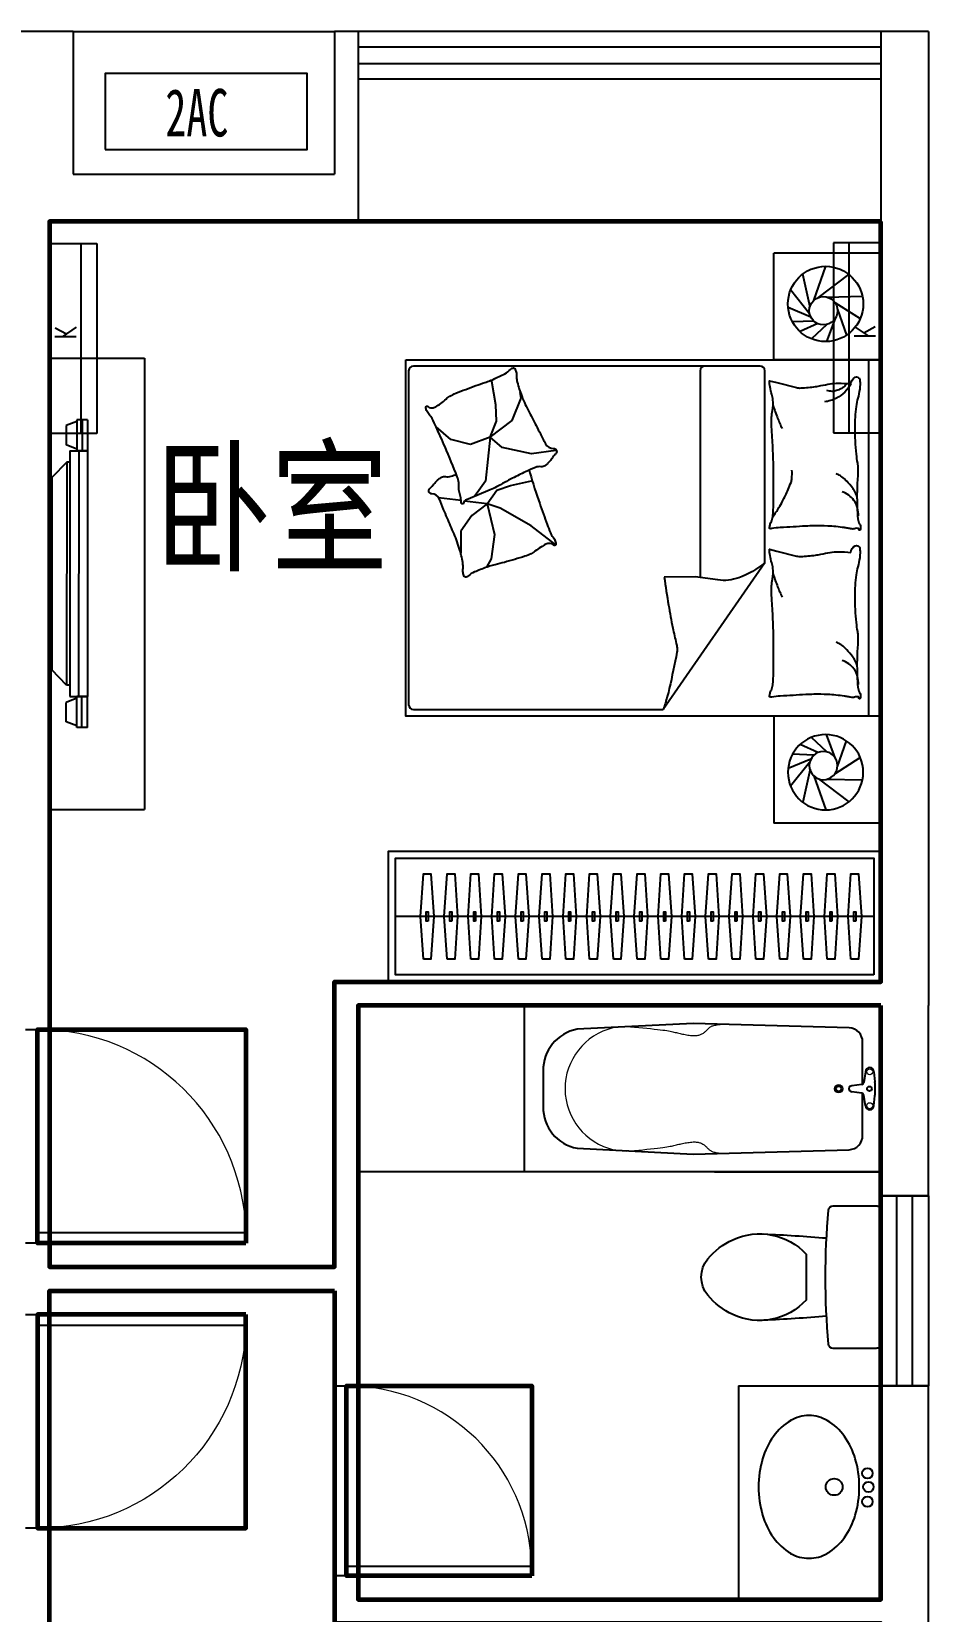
# Model space of a CAD drawing. Extents: x 907899 to 940699, y -827623 to -803523.
# Drawn here: x 936924 to 940699, y -810173 to -803523 of the extents above; entities that cross this region are included whole.
import ezdxf

# ---------------------------------------------------------------- set-up
doc = ezdxf.new("R2010")
doc.units = 0
doc.header["$LTSCALE"] = 1000
doc.header["$MEASUREMENT"] = 0
doc.linetypes.add('HIDDEN', pattern=[7.5, 5, -2.5])
doc.layers.get('0').update_dxf_attribs({"linetype": 'CONTINUOUS'})
for name, color, linetype in [('BATH', 8, 'CONTINUOUS'), ('Elec(电器)', 33, 'CONTINUOUS'), ('FUR', 8, 'CONTINUOUS'), ('Furniture(家具)', 8, 'CONTINUOUS'), ('WALL', 2, 'CONTINUOUS'), ('WINDOW', 4, 'CONTINUOUS'), ('厨卫示意', 8, 'CONTINUOUS'), ('家具', 8, 'CONTINUOUS')]:
    doc.layers.add(name, color=color, linetype=linetype)
for name, color, linetype, lineweight in [('GT_卧室', 1, 'CONTINUOUS', 60), ('GT_卫生间', 5, 'CONTINUOUS', 60), ('GT_门', 245, 'CONTINUOUS', 60), ('文字标注', 121, 'CONTINUOUS', 0)]:
    doc.layers.add(name, color=color, linetype=linetype, lineweight=lineweight)
doc.styles.add('-黑体', font='simhei.ttf', dxfattribs={"width": 0.8})
doc.styles.add('_ZBHZ', font='simhei.ttf', dxfattribs={"width": 0.8})
doc.styles.add('DIM_FONT', font='ZBTXT.shx', dxfattribs={"width": 0.8})

# ---------------------------------------------------------------- blocks, each defined once
blk = doc.blocks.new('_E12QMA')
for centre, radius in [((-57.4, -41.7), 22.1), ((0, -37.5), 22.1), ((61.8, -41.7), 22.1), ((0, -181.7), 35.3)]:
    blk.add_circle(centre, radius)
for centre, radius, start, end in [((-30.5, -395.5), 315.5, 106.29491, 125.21186), ((0, -499.9), 424.2, 90, 106.29491), ((0, -499.9), 424.2, 73.70509, 90), ((30.5, -395.5), 315.5, 54.78814, 73.70509), ((-77.1, -329.5), 234.6, 125.21186, 149.59017), ((77.1, -329.5), 234.6, 30.40983, 54.78814), ((-148.3, -287.7), 152.1, 149.59017, 180), ((148.3, -287.7), 152.1, 360, 390.40983), ((-148.3, -287.7), 152.1, 180, 210.40983), ((148.3, -287.7), 152.1, 329.59017, 360), ((-77.1, -245.9), 234.6, 210.40983, 234.78814), ((77.1, -245.9), 234.6, 305.21186, 329.59017), ((-30.5, -179.8), 315.5, 234.78814, 253.70509), ((30.5, -179.8), 315.5, 286.29491, 305.21186), ((0, -75.5), 424.2, 253.70509, 270), ((0, -75.5), 424.2, 270, 286.29491)]:
    blk.add_arc(centre, radius, start, end)
at = {"style": 'DIM_FONT', "width": 0.8, "flags": 9}
for tag in ['XSIZE', 'YSIZE']:
    blk.add_attdef(tag, (0, 0), '', height=0.5, dxfattribs=at)
blk = doc.blocks.new('TP6')
blk.add_lwpolyline([(20, -300), (200.8, -300, 0.388903), (220.7, -281.7, 0.043619), (220.7, 281.7, 0.388903), (200.8, 300), (20, 300, 0.414214), (0, 280), (0, -280, 0.414214), (20, -300, 0.414214)], format="xyb")
blk.add_lwpolyline([(623.4, 157.5, 0.325454), (314.1, 96.3), (314.1, -96.3, 0.325454), (623.4, -157.5, 0.11195), (728.4, -76.5, 0.35994), (728.4, 76.5, 0.11195)], format="xyb", close=True)
for centre, start, end in [((821.6, -7004.3), 92.61819, 94.72691), ((821.6, 7004.3), 265.27309, 267.38181)]:
    blk.add_arc(centre, 7193.5, start, end)
blk = doc.blocks.new('M_C54TQD')
for p, q in [((0, -52.4), (1500, -52.4)), ((25.8, -508.5), (25.8, -1967.8)), ((853.5, -488.5), (45.8, -488.5)), ((853.5, -488.5), (1471.6, -915.9)), ((45.8, -761.1), (915.3, -761.1)), ((1471.6, -1967.8), (1471.6, -915.9)), ((381, -1368.3), (394.8, -1471.4)), ((777.6, -1368.4), (698.4, -1472.4)), ((160.8, -1514.4), (136.8, -1517.8)), ((255.4, -1552.2), (160.8, -1514.4)), ((394.8, -1471.4), (369, -1593.5)), ((528.4, -1559.3), (508.6, -1470.4)), ((698.4, -1472.4), (623.3, -1602.7)), ((324.3, -1645), (255.4, -1552.2)), ((369, -1593.5), (324.3, -1645)), ((548.2, -1616.6), (528.4, -1559.3)), ((90.3, -1638.1), (87, -1644.6)), ((188.4, -1621), (90.3, -1638.1)), ((257.2, -1617.5), (188.4, -1621)), ((324.3, -1645), (257.2, -1617.5)), ((324.3, -1645), (510, -1663.9)), ((324.3, -1645), (355.2, -1727.5)), ((605.5, -1658), (548.2, -1616.6)), ((605.5, -1658), (593.7, -1752.2)), ((623.3, -1602.7), (605.5, -1658)), ((605.5, -1658), (734, -1626.4)), ((605.5, -1658), (654.9, -1721.3)), ((734, -1626.4), (836.8, -1640.3)), ((836.8, -1640.3), (872.8, -1660.3)), ((355.2, -1727.5), (334.6, -1810)), ((510, -1663.9), (559.9, -1700)), ((559.9, -1700), (572, -1708.6)), ((654.9, -1721.3), (720.1, -1768.7)), ((591.9, -1766.9), (580, -1861.5)), ((720.1, -1768.7), (813, -1768.7)), ((334.6, -1810), (281, -1872.6)), ((45.8, -1987.8), (1451.6, -1987.8))]:
    blk.add_line(p, q)
blk.add_lwpolyline([(0, -2000), (0, 0), (1500, 0), (1500, -2000)], close=True)
for points in [[(101, -126.8, -0.263368), (73, -108, -0.494818), (82.2, -89.3, -0.049225), (99.9, -87.5, -0.036831), (123.5, -89.3, -0.031893), (161.5, -97.4, 0.035782), (195.4, -104.4, 0.032941), (285.1, -110.3, 0.026564), (396.3, -104.4, 0.017905), (433.8, -99, -0.033397), (454, -96.8, -0.03204), (491.1, -97.5, 0.018442), (555.4, -100.5, 0.010837), (620.2, -99.8, 0.014624), (668.1, -96.8, 0.111249), (690.6, -89.5, -0.153708), (707.5, -85.5, -0.076444), (715, -87.2, -0.215512), (716.9, -89.3, -0.585858), (714.3, -92.3, 0.363489), (709.4, -94.9, 0.191716), (709.4, -106.4, -0.129675), (711.3, -123, -0.01735), (708.3, -139.8, 0.019326), (705.7, -154.9, 0.018818), (699, -223.3, 0.021828), (698.1, -282.6, 0.006204), (699.5, -316.4, 0.001963), (705.7, -423.3, 0.028341), (709.9, -459.4, -0.117014), (709.4, -468.3, -0.36606), (708, -469.3, -0.03973), (694.4, -466.5, -0.048309), (680.6, -461, 0.062981), (670, -457.1, 0.04058), (646.6, -453.7, 0.014345), (579.8, -451.4, 0.005484), (454.4, -452.2, 0.007153), (358.2, -455.2, 0.008762), (315.7, -457.9, -0.008153), (270, -460.8, -0.06251), (212.9, -456.4, 0.078669), (167.3, -454.4, 0.047825), (144.9, -459.1, -0.034494), (114.1, -466.5, -0.023571), (88.8, -469.5, -0.510228), (87.8, -468.3), (95.3, -438.3), (116, -355.7, 0.073041), (118, -336.2, 0.023305), (112.2, -275, 0.018299), (108.2, -252.2, -0.01097), (100.8, -214.2, -0.042281), (97.9, -179.9, -0.027201), (100.8, -126.5)], [(100.8, -126.8, -0.077379), (135.6, -152.1, -0.077379), (161.1, -186.8, -0.047525), (171, -211.5, -0.047525), (176.1, -237.5)], [(574.8, -100.6, 0.027842), (551.1, -111.2, 0.048685), (538.5, -119.3, 0.023666), (510.6, -143.6, 0.031223), (491.6, -164.3, 0.046801), (486.5, -172, 0.023191), (478.4, -188.7)], [(656.8, -94.9, 0.088153), (622.3, -98.4, 0.088153), (591.1, -113.7, 0.077547), (569.5, -135.3, 0.077547), (555.4, -162.4)], [(810.2, -126.8, -0.263368), (782.3, -108, -0.494818), (791.4, -89.3, -0.049225), (809.1, -87.5, -0.036831), (832.8, -89.3, -0.031893), (870.7, -97.4, 0.035782), (904.6, -104.4, 0.032941), (994.3, -110.3, 0.026564), (1105.5, -104.4, 0.017905), (1143, -99, -0.033397), (1163.3, -96.8, -0.03204), (1200.3, -97.5, 0.018442), (1264.7, -100.5, 0.010837), (1329.4, -99.8, 0.014624), (1377.3, -96.8, 0.111249), (1399.9, -89.5, -0.153708), (1416.8, -85.5, -0.076444), (1424.2, -87.2, -0.215512), (1426.2, -89.3, -0.585858), (1423.5, -92.3, 0.363489), (1418.6, -94.9, 0.191716), (1418.6, -106.4, -0.129675), (1420.5, -123, -0.01735), (1417.5, -139.8, 0.019326), (1414.9, -154.9, 0.018818), (1408.3, -223.3, 0.021828), (1407.4, -282.6, 0.006204), (1408.8, -316.4, 0.001963), (1414.9, -423.3, 0.028341), (1419.2, -459.4, -0.117014), (1418.6, -468.3, -0.36606), (1417.2, -469.3, -0.03973), (1403.6, -466.5, -0.048309), (1389.9, -461, 0.062981), (1379.2, -457.1, 0.04058), (1355.8, -453.7, 0.014345), (1289.1, -451.4, 0.005484), (1163.6, -452.2, 0.007153), (1067.5, -455.2, 0.008762), (1024.9, -457.9, -0.008153), (979.2, -460.8, -0.06251), (922.1, -456.4, 0.078669), (876.5, -454.4, 0.047825), (854.1, -459.1, -0.034494), (823.4, -466.5, -0.023571), (798, -469.5, -0.510228), (797.1, -468.3), (804.6, -438.3), (825.2, -355.7, 0.073041), (827.2, -336.2, 0.023305), (821.5, -275, 0.018299), (817.4, -252.2, -0.01097), (810.1, -214.2, -0.042281), (807.2, -179.9, -0.027201), (810.1, -126.5)], [(1284.1, -100.6, 0.027842), (1260.3, -111.2, 0.048685), (1247.8, -119.3, 0.023666), (1219.8, -143.6, 0.031223), (1200.8, -164.3, 0.046801), (1195.7, -172, 0.023191), (1187.7, -188.7)], [(1366.1, -94.9, 0.088153), (1331.5, -98.4, 0.088153), (1300.3, -113.7, 0.077547), (1278.7, -135.3, 0.077547), (1264.7, -162.4)], [(99.3, -142.8, -0.05369), (113.5, -155.8, -0.070312), (121.6, -168.1, -0.015448), (125.4, -176.6, -0.013244), (129.1, -186.8, -0.082127), (132.1, -204.9, -0.064164), (129.1, -228.1)], [(660.6, -455.2, 0.016108), (621.7, -429, 0.024599), (594.9, -413.9, 0.009477), (545.8, -390.6, 0.015937), (516, -378.3, 0.072521), (499.6, -374.7, 0.033339), (463.4, -374.5)], [(191.4, -453.7, 0.009729), (218.7, -444.6, 0.009729), (245.6, -434.6, 0.007971), (267.3, -425.5, 0.007971), (288.8, -415.8)], [(900.6, -453.7, 0.009729), (927.9, -444.6, 0.009729), (954.8, -434.6, 0.007971), (976.6, -425.5, 0.007971), (998, -415.8)], [(853.5, -488.5, -0.085272), (916.8, -598.6, -0.124044), (926, -686.2), (912.4, -781.6), (914.1, -911.7)], [(914.1, -911.7, 0.007867), (1031.7, -893.9, 0.009508), (1128.5, -875.9, 0.006616), (1193.5, -861.5, -0.023828), (1211.7, -858.2, -0.080713), (1230.3, -858.7, -0.009591), (1382.9, -890.6, -0.013133), (1416.4, -899.2, -0.007859), (1471.6, -915.9)], [(464, -1480.4, 0.025626), (475.6, -1477.6, 0.0108), (604.9, -1436, 0.00456), (692.4, -1404.8, 0.01125), (727.5, -1391, 0.069394), (746.3, -1379.9, -0.079756), (762.9, -1370.5, -0.106399), (777.6, -1368.4, -0.328642), (781.6, -1371.8, -0.299547), (779.2, -1378.3, 0.189917), (773.7, -1387.1, 0.033518), (772.5, -1397.4, 0.075627), (773, -1402, 0.053489), (776, -1409.8, 0.017838), (788.1, -1431.8, 0.038394), (805.3, -1456.1, -0.059529), (815.7, -1472.2, -0.035943), (826.3, -1498.4, -0.011245), (851.9, -1584.7, -0.006203), (862.2, -1624.3, 0.010783), (868.3, -1647, 0.019485), (872.8, -1660.3, 0.005062), (892.4, -1710.5, 0.101392), (909.1, -1735.8, -0.223768), (914, -1749.2, -0.25558), (910.9, -1753.8, -0.081563), (895.2, -1758.9, -0.071805), (878.1, -1759, 0.069985), (860.5, -1759.1, 0.03546), (801, -1772.1, 0.029432), (732, -1796.8, 0.001554), (698.6, -1811.2, -0.00152), (664.5, -1825.8, -0.004735), (629.3, -1840.5, 0.00382), (585.5, -1858.6, 0.296001), (563.6, -1890.9, -0.649774), (542.2, -1899.9, -0.02319), (537.7, -1895.3, 0.0288), (534, -1891.6, 0.005727), (527.4, -1885.8, -0.004358), (518.8, -1878.2, -0.027528), (501.8, -1861.4, -0.046214), (493.2, -1849.9, -0.194121), (490.4, -1833.2, 0.133719), (489.3, -1809.2, 0.005779), (481.8, -1787.2, 0.008882)]]:
    blk.add_lwpolyline(points, format="xyb")
blk.add_lwpolyline([(58.1, -1583.2, 0.101392), (39.5, -1559.2, -0.223768), (33.6, -1546.2, -0.25558), (36.4, -1541.4, -0.081563), (51.6, -1535.1, -0.071805), (68.7, -1533.7, 0.069985), (86.2, -1532.2, 0.03546), (144.5, -1514.8, 0.029432), (211.5, -1484.8, 0.001554), (243.6, -1467.9, -0.00152), (276.5, -1450.7, -0.004735), (310.5, -1433.4, 0.00382), (352.7, -1412, 0.296001), (372.1, -1378.1, -0.649774), (392.8, -1367.5, -0.02319), (397.6, -1371.7, 0.0288), (401.6, -1375.1, 0.005727), (408.6, -1380.4, -0.004358), (417.8, -1387.3, -0.027528), (436, -1402.8, -0.046214), (445.5, -1413.5, -0.194121), (449.5, -1430, 0.133719), (452.5, -1453.8, 0.011505), (471.2, -1496.2, 0.008882), (497.5, -1550, 0.012426), (534.6, -1618.4, -0.033612), (547.3, -1644.2), (570.3, -1700.5), (588.1, -1744, 0.224341), (602.6, -1757.3, -0.722772), (602.8, -1766.1, -0.103513), (599, -1766.6, 0.053465), (591.8, -1766.9, 0.030109), (568.7, -1771.5, -0.031436), (546.6, -1775.9, -0.05324), (531.5, -1776.4, 0.05518), (516.9, -1776.8, 0.056271), (491.6, -1783.4, 0.0108), (365.9, -1834.8, 0.00456), (281, -1872.6, 0.01125), (247.1, -1889, 0.069394), (229.2, -1901.6, -0.079756), (213.3, -1912.2, -0.106399), (198.9, -1915.4, -0.328642), (194.6, -1912.4, -0.299547), (196.5, -1905.7, 0.189917), (201.3, -1896.5, 0.033518), (201.7, -1886.2, 0.075627), (200.8, -1881.6, 0.053489), (197.3, -1874, 0.017838), (183.5, -1853, 0.038394), (164.5, -1830.2, -0.059529), (152.9, -1814.9, -0.035943), (140.3, -1789.6, -0.011245), (108.1, -1705.4, -0.006203), (94.9, -1666.8, 0.010783), (87, -1644.6, 0.019485), (81.6, -1631.7, 0.005062)], format="xyb", close=True)
for centre, start, end in [((45.8, -508.5), 90, 180), ((45.8, -741.1), 180, 270), ((45.8, -1967.8), 180, 270), ((1451.6, -1967.8), 270, 360)]:
    blk.add_arc(centre, 20, start, end)
at = {"style": 'DIM_FONT', "width": 0.8, "flags": 9}
for tag in ['XSIZE', 'YSIZE']:
    blk.add_attdef(tag, (0, 0), '', height=0.5, dxfattribs=at)
blk = doc.blocks.new('A$C332848BE')
for p, q in [((450, 450), (0, 450)), ((0, 0), (0, 450)), ((450, 450), (450, 0)), ((151.7, 222.8), (121.1, 361.8)), ((167.5, 250.9), (218.3, 394.3)), ((188, 263.3), (315.3, 360.4)), ((149.9, 194.7), (70.1, 294.5)), ((223, 264.9), (372.5, 267.9)), ((155, 180.3), (59.5, 220.2)), ((256.5, 241.7), (363.2, 173.9)), ((267.2, 212), (305.2, 103.8)), ((168.1, 163.3), (77.8, 159.9)), ((184.1, 152.9), (109.9, 119.2)), ((223, 149.8), (158.1, 88.7)), ((257.5, 174.5), (220.8, 77.3)), ((450, 0), (0, 0))]:
    blk.add_line(p, q)
for centre, radius in [((217.3, 235.7), 158.5), ((207.9, 207.4), 59.4)]:
    blk.add_circle(centre, radius)
blk = doc.blocks.new('*U43')
blk.add_line((-970, -275), (1043.1, -275))
for points in [[(-1000, 0), (1073.1, 0), (1073.1, -550), (-1000, -550)], [(-970, -30), (1043.1, -30), (1043.1, -520), (-970, -520)]]:
    blk.add_lwpolyline(points, close=True)
at = {"elevation": 0}
for points in [[(-874, -95), (-862, -275), (-874, -455), (-906, -455), (-918, -275), (-906, -95)], [(-774, -95), (-762, -275), (-774, -455), (-806, -455), (-818, -275), (-806, -95)], [(-674, -95), (-662, -275), (-674, -455), (-706, -455), (-718, -275), (-706, -95)], [(-574, -95), (-562, -275), (-574, -455), (-606, -455), (-618, -275), (-606, -95)], [(-474, -95), (-462, -275), (-474, -455), (-506, -455), (-518, -275), (-506, -95)], [(-374, -95), (-362, -275), (-374, -455), (-406, -455), (-418, -275), (-406, -95)], [(-274, -95), (-262, -275), (-274, -455), (-306, -455), (-318, -275), (-306, -95)], [(-174, -95), (-162, -275), (-174, -455), (-206, -455), (-218, -275), (-206, -95)], [(-74, -95), (-62, -275), (-74, -455), (-106, -455), (-118, -275), (-106, -95)], [(26, -95), (38, -275), (26, -455), (-6, -455), (-18, -275), (-6, -95)], [(126, -95), (138, -275), (126, -455), (94, -455), (82, -275), (94, -95)], [(226, -95), (238, -275), (226, -455), (194, -455), (182, -275), (194, -95)], [(326, -95), (338, -275), (326, -455), (294, -455), (282, -275), (294, -95)], [(426, -95), (438, -275), (426, -455), (394, -455), (382, -275), (394, -95)], [(526, -95), (538, -275), (526, -455), (494, -455), (482, -275), (494, -95)], [(626, -95), (638, -275), (626, -455), (594, -455), (582, -275), (594, -95)], [(726, -95), (738, -275), (726, -455), (694, -455), (682, -275), (694, -95)], [(826, -95), (838, -275), (826, -455), (794, -455), (782, -275), (794, -95)], [(926, -95), (938, -275), (926, -455), (894, -455), (882, -275), (894, -95)]]:
    blk.add_lwpolyline(points, close=True, dxfattribs=at)
at = {"ltscale": 15, "elevation": 0}
for points in [[(-894, -255), (-886, -255), (-886, -295), (-894, -295)], [(-794, -255), (-786, -255), (-786, -295), (-794, -295)], [(-694, -255), (-686, -255), (-686, -295), (-694, -295)], [(-594, -255), (-586, -255), (-586, -295), (-594, -295)], [(-494, -255), (-486, -255), (-486, -295), (-494, -295)], [(-394, -255), (-386, -255), (-386, -295), (-394, -295)], [(-294, -255), (-286, -255), (-286, -295), (-294, -295)], [(-194, -255), (-186, -255), (-186, -295), (-194, -295)], [(-94, -255), (-86, -255), (-86, -295), (-94, -295)], [(6, -255), (14, -255), (14, -295), (6, -295)], [(106, -255), (114, -255), (114, -295), (106, -295)], [(206, -255), (214, -255), (214, -295), (206, -295)], [(306, -255), (314, -255), (314, -295), (306, -295)], [(406, -255), (414, -255), (414, -295), (406, -295)], [(506, -255), (514, -255), (514, -295), (506, -295)], [(606, -255), (614, -255), (614, -295), (606, -295)], [(706, -255), (714, -255), (714, -295), (706, -295)], [(806, -255), (814, -255), (814, -295), (806, -295)], [(906, -255), (914, -255), (914, -295), (906, -295)]]:
    blk.add_lwpolyline(points, close=True, dxfattribs=at)
blk = doc.blocks.new('*U47')
at = {"linetype": 'HIDDEN', "ltscale": 0.3}
blk.add_line((0, -116.7), (800, -116.7), dxfattribs=at)
for p, q in [((407.6, -137.1), (407.6, -226.7)), ((447.9, -137.6), (407.6, -195.8)), ((445.3, -226.2), (419.6, -178.5))]:
    blk.add_line(p, q)
blk.add_lwpolyline([(800, -50), (0, -50), (0, -250), (800, -250)], close=True, dxfattribs=at)
blk = doc.blocks.new('A$C67170A1A')
for p, q in [((0, 2200.1), (0, 300.1)), ((0.7, 2200.1), (400, 2200)), ((400, 2200), (400, 300)), ((115.9, 1932.6), (70.9, 1915.4)), ((160.9, 1939.8), (115.9, 1939.8)), ((115.9, 1939.8), (115.9, 1809.8)), ((137.2, 1939.8), (137.2, 1809.8)), ((160.9, 1939.8), (160.9, 1809.8)), ((70.9, 1915.4), (70.9, 1834.2)), ((115.9, 1817), (70.9, 1834.2)), ((85.9, 1809.8), (85.5, 774.8)), ((85.9, 1809.8), (160.9, 1809.8)), ((160.9, 1809.8), (115.9, 1809.8)), ((123.5, 1809.8), (123.1, 774.8)), ((160.9, 1809.8), (160.5, 774.8)), ((72.8, 1761.3), (10.8, 1696.6)), ((72.8, 1761.3), (72.5, 823.4)), ((85.9, 1761.3), (72.8, 1761.3)), ((10.8, 1696.6), (10.6, 888.1)), ((72.5, 823.4), (10.6, 888.1)), ((85.6, 823.4), (72.5, 823.4)), ((115.5, 767.6), (70.5, 750.4)), ((70.5, 669.2), (70.5, 750.4)), ((85.5, 774.8), (160.5, 774.8)), ((160.5, 774.8), (115.5, 774.8)), ((115.5, 644.8), (115.5, 774.8)), ((136.8, 644.8), (136.9, 774.8)), ((160.5, 644.8), (160.5, 774.8)), ((115.5, 652), (70.5, 669.2)), ((160.5, 644.8), (115.5, 644.8)), ((0.1, 300.1), (400, 300))]:
    blk.add_line(p, q)
blk = doc.blocks.new('空调室外机1')
at = {"ltscale": 0.5}
blk.add_lwpolyline([(0, -320), (850, -320), (850, 0), (0, 0)], close=True, dxfattribs=at)
at = {"ltscale": 0.5, "style": '_ZBHZ', "width": 0.65}
blk.add_text('2AC', height=200, dxfattribs=at).set_placement((253.1, -265.4))
blk = doc.blocks.new('A$C106C7461')
at = {"layer": '厨卫示意'}
for p, q in [((0, 700), (1500, 700)), ((0, 0), (0, 700)), ((1500, 700), (1500, 0)), ((789.9, 625), (133.6, 606.6)), ((1278.7, 600.5), (789.9, 625)), ((76.8, 546.7), (76.8, 370)), ((29.2, 421.3), (25.1, 379.7)), ((64.3, 421.3), (72.4, 376.6)), ((1421.4, 274.3), (1421.4, 425.7)), ((80.8, 368.5), (121.9, 362.5)), ((80.8, 331.5), (121.9, 337.5)), ((29.2, 278.7), (25.1, 320.3)), ((64.3, 278.7), (72.4, 323.4)), ((76.8, 330), (76.8, 268.7)), ((76.8, 268.7), (76.8, 153.3)), ((133.6, 93.4), (789.9, 75)), ((789.9, 75), (1278.7, 99.5)), ((1500, 0), (0, 0))]:
    blk.add_line(p, q, dxfattribs=at)
at = {"layer": '厨卫示意', "lineweight": 13}
for p, q in [((669.9, 621.9), (665.5, 622.4)), ((676.5, 621), (669.9, 621.9)), ((682.9, 620.1), (676.5, 621)), ((688.9, 619.2), (682.9, 620.1)), ((694.3, 618.3), (688.9, 619.2)), ((699.1, 617.4), (694.3, 618.3)), ((703.2, 616.4), (699.1, 617.4)), ((706.8, 615.4), (703.2, 616.4)), ((709.9, 614.3), (706.8, 615.4)), ((712.7, 613.2), (709.9, 614.3)), ((715.1, 611.9), (712.7, 613.2)), ((717.4, 610.5), (715.1, 611.9)), ((719.5, 609), (717.4, 610.5)), ((721.6, 607.3), (719.5, 609)), ((723.6, 605.5), (721.6, 607.3)), ((725.7, 603.5), (723.6, 605.5)), ((727.8, 601.5), (725.7, 603.5)), ((729.9, 599.4), (727.8, 601.5)), ((732.1, 597.3), (729.9, 599.4)), ((929, 598.6), (918.5, 597.3)), ((941, 600), (929, 598.6)), ((954.5, 601.5), (941, 600)), ((969.3, 603.1), (954.5, 601.5)), ((985.3, 604.7), (969.3, 603.1)), ((1002, 606.4), (985.3, 604.7)), ((1019.1, 608), (1002, 606.4)), ((1036.5, 609.7), (1019.1, 608)), ((1053.6, 611.3), (1036.5, 609.7)), ((1070.4, 612.8), (1053.6, 611.3)), ((734.3, 595.1), (732.1, 597.3)), ((736.7, 592.9), (734.3, 595.1)), ((739.1, 590.8), (736.7, 592.9)), ((741.7, 588.6), (739.1, 590.8)), ((744.4, 586.6), (741.7, 588.6)), ((747.2, 584.6), (744.4, 586.6)), ((750.1, 582.8), (747.2, 584.6)), ((753.1, 581.1), (750.1, 582.8)), ((756.2, 579.5), (753.1, 581.1)), ((759.4, 578.1), (756.2, 579.5)), ((762.7, 576.9), (759.4, 578.1)), ((766, 575.9), (762.7, 576.9)), ((769.6, 575.2), (766, 575.9)), ((773.3, 574.6), (769.6, 575.2)), ((777.2, 574.1), (773.3, 574.6)), ((781.3, 573.9), (777.2, 574.1)), ((785.8, 573.9), (781.3, 573.9)), ((790.5, 574), (785.8, 573.9)), ((795.6, 574.4), (790.5, 574)), ((800.9, 574.9), (795.6, 574.4)), ((806.5, 575.5), (800.9, 574.9)), ((812.1, 576.3), (806.5, 575.5)), ((817.9, 577.1), (812.1, 576.3)), ((823.7, 578.1), (817.9, 577.1)), ((829.3, 579.2), (823.7, 578.1)), ((834.9, 580.3), (829.3, 579.2)), ((840.3, 581.4), (834.9, 580.3)), ((845.5, 582.6), (840.3, 581.4)), ((850.6, 583.8), (845.5, 582.6)), ((855.7, 585), (850.6, 583.8)), ((860.7, 586.2), (855.7, 585)), ((865.8, 587.5), (860.7, 586.2)), ((871, 588.7), (865.8, 587.5)), ((876.3, 589.9), (871, 588.7)), ((881.8, 591.1), (876.3, 589.9)), ((887.7, 592.3), (881.8, 591.1)), ((894.1, 593.5), (887.7, 592.3)), ((901.3, 594.7), (894.1, 593.5)), ((909.4, 596), (901.3, 594.7)), ((918.5, 597.3), (909.4, 596)), ((669.9, 78.1), (663.2, 77.3)), ((676.5, 79), (669.9, 78.1)), ((682.9, 79.9), (676.5, 79)), ((688.9, 80.8), (682.9, 79.9)), ((694.3, 81.7), (688.9, 80.8)), ((699.1, 82.6), (694.3, 81.7)), ((703.2, 83.6), (699.1, 82.6)), ((706.8, 84.6), (703.2, 83.6)), ((709.9, 85.7), (706.8, 84.6)), ((712.7, 86.8), (709.9, 85.7)), ((715.1, 88.1), (712.7, 86.8)), ((717.4, 89.5), (715.1, 88.1)), ((719.5, 91), (717.4, 89.5)), ((721.6, 92.7), (719.5, 91)), ((723.6, 94.5), (721.6, 92.7)), ((725.7, 96.5), (723.6, 94.5)), ((727.8, 98.5), (725.7, 96.5)), ((729.9, 100.6), (727.8, 98.5)), ((732.1, 102.7), (729.9, 100.6)), ((734.3, 104.9), (732.1, 102.7)), ((736.7, 107.1), (734.3, 104.9)), ((739.1, 109.2), (736.7, 107.1)), ((741.7, 111.4), (739.1, 109.2)), ((744.4, 113.4), (741.7, 111.4)), ((747.2, 115.4), (744.4, 113.4)), ((750.1, 117.2), (747.2, 115.4)), ((753.1, 118.9), (750.1, 117.2)), ((756.2, 120.5), (753.1, 118.9)), ((759.4, 121.9), (756.2, 120.5)), ((762.7, 123.1), (759.4, 121.9)), ((766, 124.1), (762.7, 123.1)), ((769.6, 124.8), (766, 124.1)), ((773.3, 125.4), (769.6, 124.8)), ((777.2, 125.9), (773.3, 125.4)), ((781.3, 126.1), (777.2, 125.9)), ((785.8, 126.1), (781.3, 126.1)), ((790.5, 126), (785.8, 126.1)), ((795.6, 125.6), (790.5, 126)), ((800.9, 125.1), (795.6, 125.6)), ((806.5, 124.5), (800.9, 125.1)), ((812.1, 123.7), (806.5, 124.5)), ((817.9, 122.9), (812.1, 123.7)), ((823.7, 121.9), (817.9, 122.9)), ((829.3, 120.8), (823.7, 121.9)), ((834.9, 119.7), (829.3, 120.8)), ((840.3, 118.6), (834.9, 119.7)), ((845.5, 117.4), (840.3, 118.6)), ((850.6, 116.2), (845.5, 117.4)), ((855.7, 115), (850.6, 116.2)), ((860.7, 113.8), (855.7, 115)), ((865.8, 112.5), (860.7, 113.8)), ((871, 111.3), (865.8, 112.5)), ((876.3, 110.1), (871, 111.3)), ((881.8, 108.9), (876.3, 110.1)), ((887.7, 107.7), (881.8, 108.9)), ((894.1, 106.5), (887.7, 107.7)), ((901.3, 105.3), (894.1, 106.5)), ((909.4, 104), (901.3, 105.3)), ((918.5, 102.7), (909.4, 104)), ((929, 101.4), (918.5, 102.7)), ((941, 100), (929, 101.4)), ((954.5, 98.5), (941, 100)), ((969.3, 96.9), (954.5, 98.5)), ((985.3, 95.3), (969.3, 96.9)), ((1002, 93.6), (985.3, 95.3)), ((1019.1, 92), (1002, 93.6)), ((1036.5, 90.3), (1019.1, 92)), ((1053.6, 88.7), (1036.5, 90.3)), ((1070.4, 87.2), (1053.6, 88.7))]:
    blk.add_line(p, q, dxfattribs=at)
for centre, radius in [((46.8, 421.3), 12.6), ((177.7, 350), 17.6), ((46.8, 278.7), 12.6)]:
    blk.add_circle(centre, radius, dxfattribs=at)
at = {"layer": '厨卫示意'}
for centre, radius in [((48.3, 350), 9.88), ((177.7, 350), 11.6)]:
    blk.add_circle(centre, radius, dxfattribs=at)
for centre, radius, start, end in [((136.8, 546.7), 60, 93.06991, 180), ((1246.9, 428.9), 174.5, 358.94092, 79.49629), ((46.8, 421.3), 17.6, 0, 180), ((323.6, 350), 300, 174.32287, 185.67713), ((82.2, 378.3), 10, 190.21415, 261.75284), ((121.9, 350), 12.5, 270, 90), ((46.8, 278.7), 17.6, 180, 0), ((82.2, 321.7), 10, 98.24716, 169.78585), ((1246.9, 271.1), 174.5, 280.50371, 1.05908), ((136.8, 153.3), 60, 180, 266.93009)]:
    blk.add_arc(centre, radius, start, end, dxfattribs=at)
at = {"layer": '厨卫示意', "lineweight": 13}
blk.add_arc((1066.1, 349.7), 263.4, 283.52609, 77.09876, dxfattribs=at)
blk = doc.blocks.new('$DorLib2D$00000001')
for p, q in [((0.45, 0.975), (0.5, 0.975)), ((0.45, 0), (0.45, 0.975)), ((0.5, 0), (0.5, 0.975)), ((0.5, 0), (0.45, 0))]:
    blk.add_line(p, q)
at = {"lineweight": 13}
blk.add_arc((0.475, 0), 0.975, 91.46928, 180, dxfattribs=at)
blk = doc.blocks.new('$WINLIB2D$00000001')
for p, q in [((-0.5, 0.5), (0.5, 0.5)), ((-0.5, 0.5), (-0.5, -0.5)), ((0.5, -0.5), (0.5, 0.5)), ((0.5, 0.1667), (-0.5, 0.1667)), ((0.5, -0.1667), (-0.5, -0.1667)), ((-0.5, -0.5), (0.5, -0.5))]:
    blk.add_line(p, q)

msp = doc.modelspace()

# ---------------------------------------------------------------- linework, layer by layer
at = {"layer": 'GT_卧室', "elevation": 0}
msp.add_lwpolyline([(940499.1, -804323.3), (936999.1, -804323.3), (936999.1, -808723.3), (938199.1, -808723.3), (938199.1, -807523.3), (940499.1, -807523.3), (940499.1, -804323.3)], dxfattribs=at)
at = {"layer": 'GT_卧室'}
msp.add_lwpolyline([(938199.1, -808823.3), (938199.1, -810223.3), (940499.1, -810223.3), (940499.1, -814523.3), (936999.1, -814523.3), (936999.1, -808823.3), (938199.1, -808823.3)], dxfattribs=at)
at = {"layer": 'GT_卫生间'}
msp.add_lwpolyline([(940499.1, -807623.3), (938299.1, -807623.3), (938299.1, -810123.3), (940499.1, -810123.3), (940499.1, -807623.3)], dxfattribs=at)
at = {"layer": 'GT_门'}
for points in [[(937826.6, -808623.3), (936949.1, -808623.3), (936949.1, -807723.3), (937826.6, -807723.3), (937826.6, -808600.8), (937826.6, -808623.3)], [(937826.6, -808923.3), (936949.1, -808923.3), (936949.1, -809823.3), (937826.6, -809823.3), (937826.6, -808923.3)], [(939029.1, -810023.3), (938249.1, -810023.3), (938249.1, -809223.3), (939029.1, -809223.3), (939029.1, -810023.3)]]:
    msp.add_lwpolyline(points, dxfattribs=at)
at = {"layer": 'WALL'}
for p, q in [((937099.1, -803523.3), (936699.1, -803523.3)), ((937099.1, -803523.3), (937099.1, -804123.3)), ((938199.1, -803523.3), (938199.1, -804123.3)), ((938299.1, -803523.3), (938199.1, -803523.3)), ((938299.1, -803523.3), (938299.1, -804323.3)), ((940499.1, -803523.3), (940499.1, -807523.3)), ((940699.1, -803523.3), (940499.1, -803523.3)), ((940699.1, -803523.3), (940699.1, -807623.3)), ((937099.1, -804123.3), (938199.1, -804123.3)), ((936999.1, -804323.3), (938299.1, -804323.3)), ((936999.1, -807623.3), (936999.1, -804323.3)), ((938199.4, -807529.1), (938193.6, -807529.4)), ((938199.1, -807523.3), (938199.1, -807623.3)), ((938199.4, -807529.1), (938199.1, -807523.3)), ((938299.1, -807523.3), (940499.1, -807523.3)), ((936999.1, -807723.3), (936999.1, -807623.3)), ((938199.1, -807623.3), (938199.1, -808723.3)), ((938299.1, -807623.3), (940499.1, -807623.3)), ((938299.1, -807623.3), (938299.1, -808823.3)), ((940499.1, -807623.3), (940499.1, -808423.3)), ((940699.1, -808423.3), (940699.1, -807623.3)), ((936899.1, -807723.3), (936999.1, -807723.3)), ((940499.1, -808423.3), (940699.1, -808423.3)), ((936999.1, -808623.3), (936899.1, -808623.3)), ((936999.1, -808723.3), (936999.1, -808623.3)), ((936999.1, -808723.3), (938199.1, -808723.3)), ((936999.1, -808923.3), (936999.1, -808823.3)), ((936999.1, -808823.3), (938199.1, -808823.3)), ((938199.1, -808823.3), (938199.1, -809223.3)), ((938299.1, -809223.3), (938299.1, -808823.3)), ((936899.1, -808923.3), (936999.1, -808923.3)), ((938199.1, -809223.3), (938299.1, -809223.3)), ((940699.1, -809223.3), (940499.1, -809223.3)), ((940499.1, -809223.3), (940499.1, -810123.3)), ((940699.1, -810223.3), (940699.1, -809223.3)), ((936999.1, -809823.3), (936899.1, -809823.3)), ((936999.1, -814523.3), (936999.1, -809823.3)), ((938299.1, -810023.3), (938199.1, -810023.3)), ((938199.1, -810023.3), (938199.1, -810223.3)), ((938299.1, -810123.3), (938299.1, -810023.3)), ((938299.1, -810123.3), (940499.1, -810123.3))]:
    msp.add_line(p, q, dxfattribs=at)
at = {"layer": 'WINDOW'}
for p, q in [((937099.1, -803523.3, 0), (938199.1, -803523.3, 0)), ((940499.1, -803523.3, 0), (938299.1, -803523.3, 0)), ((940499.1, -803588.3, 0), (938299.1, -803588.3, 0)), ((940499.1, -803658.3, 0), (938299.1, -803658.3, 0)), ((940499.1, -803723.3, 0), (938299.1, -803723.3, 0)), ((938299.1, -804323.3, 0), (940499.1, -804323.3, 0)), ((938299.1, -809223.3, 100), (938299.1, -810023.3, 100))]:
    msp.add_line(p, q, dxfattribs=at)
at = {"layer": '家具'}
for p, q in [((938999.1, -808323.3, 0), (938299.1, -808323.3, 0)), ((939799.1, -808323.3, 0), (940499.1, -808323.3, 0)), ((939899.1, -809223.3, 0), (940499.1, -809223.3, 0)), ((939899.1, -809223.3, 0), (939899.1, -810123.3, 0))]:
    msp.add_line(p, q, dxfattribs=at)

# ---------------------------------------------------------------- block references
at = {"layer": 'BATH', "extrusion": (0, 0, -1), "xscale": -1, "zscale": -1}
msp.add_blockref('A$C332848BE', (-940049.1, -804905.5, 0), dxfattribs=at)
at = {"layer": 'BATH', "extrusion": (0, 0, -1), "xscale": -1, "zscale": -1, "rotation": 90}
msp.add_blockref('M_C54TQD', (-940499.1, -804905.5, 0), dxfattribs=at)
at = {"layer": 'BATH', "extrusion": (0, 0, -1), "zscale": -1, "rotation": 180}
msp.add_blockref('A$C332848BE', (-940049.1, -806405.4, 0), dxfattribs=at)
at = {"layer": 'BATH', "xscale": -1}
msp.add_blockref('TP6', (940499.1, -808766.2, 0), dxfattribs=at)
at = {"layer": 'Elec(电器)'}
msp.add_blockref('空调室外机1', (937233.9, -803699.2, 0), dxfattribs=at)
at = {"layer": 'Elec(电器)', "xscale": -1, "rotation": 270}
msp.add_blockref('*U47', (937249.1, -805215.3, 0), dxfattribs=at)
at = {"layer": 'Elec(电器)', "rotation": 90}
msp.add_blockref('*U47', (940249.1, -805211.9, 0), dxfattribs=at)
at = {"layer": 'FUR', "color": 252, "rotation": 1.52878843532e-05}
msp.add_blockref('A$C67170A1A', (936999.1, -807097.4, 0), dxfattribs=at)
at = {"layer": 'Furniture(家具)', "rotation": 180}
msp.add_blockref('*U43', (939499.1, -807523.3, 0), dxfattribs=at)
at = {"layer": 'WINDOW'}
for name, p, xscale, yscale, zscale, rotation in [('$DorLib2D$00000001', (936949.1, -808173.3), -900, -900, -900, 89.99999999982214), ('$DorLib2D$00000001', (936949.1, -808173.3), 900, 900, -900, 270.0000000000609), ('$WINLIB2D$00000001', (940599.1, -808823.3), 800, 200, 800, 269.9999999998153), ('$DorLib2D$00000001', (936949.1, -809373.3), 900, -900, 900, 89.999999999816), ('$DorLib2D$00000001', (938249.1, -809623.3), 800, 800, 800, 269.9999999997142)]:
    msp.add_blockref(name, p, dxfattribs=dict(at, xscale=xscale, yscale=yscale, zscale=zscale, rotation=rotation))
at = {"layer": '家具', "rotation": 180}
msp.add_blockref('A$C106C7461', (940499.1, -807623.3, 0), dxfattribs=at)
at = {"layer": '家具', "extrusion": (0, 0, -1), "xscale": -1, "zscale": -1, "rotation": 90}
msp.add_blockref('_E12QMA', (-940484, -809649.4, 0), dxfattribs=at)

# ---------------------------------------------------------------- texts
at = {"layer": '文字标注', "style": '-黑体', "width": 0.8}
msp.add_text('卧室', height=450, rotation=360, dxfattribs=at).set_placement((937442, -805750.2, 0))

doc.saveas('drawing.dxf')
